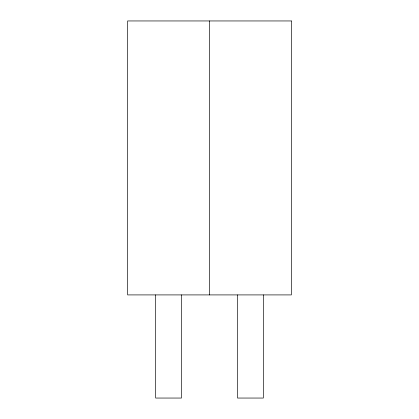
<?xml version="1.0" encoding="UTF-8"?>
<svg xmlns="http://www.w3.org/2000/svg" width="419" height="419" viewBox="0 0 419 419"><rect width="100%" height="100%" fill="white"/><g stroke="black" fill="none" stroke-linecap="round" stroke-linejoin="round"><path stroke-width="0.63" d="M263.326 294.913L263.326 398.05L237.542 398.05L237.542 294.913M209.5 20.95L209.5 294.913M181.458 294.913L181.458 398.05L155.674 398.05L155.674 294.913M291.367 20.95L127.633 20.95L127.633 294.913L291.367 294.913L291.367 20.95"/></g></svg>
